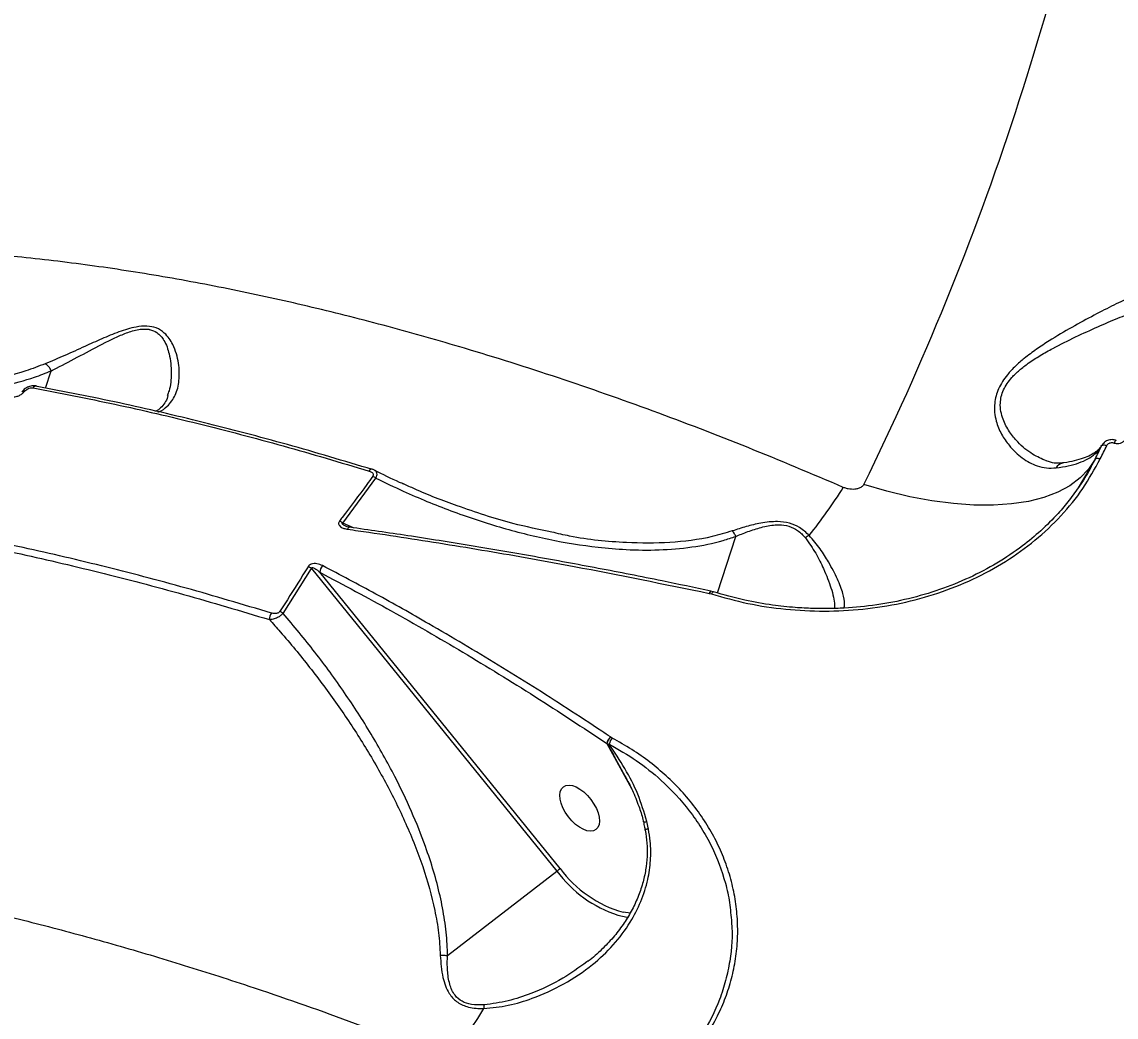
# Model space of a CAD drawing. Header units: millimetres. Extents: x -6328 to 5334, y -5037 to 4112.
# Drawn here: x -2139.7 to -1950, y 416.5 to 589.2 of the extents above; entities that cross this region are included whole.
import ezdxf

# ---------------------------------------------------------------- set-up
doc = ezdxf.new("R2010")
doc.units = ezdxf.units.MM
for name, color, linetype in [('DIKOM_ОБЪЕКТ', 7, 'Continuous'), ('DIKOM_РАЗМЕР_ЗОНА', 7, 'Continuous'), ('DIKOM_РАЗМЕР_ОБЪЕКТА', 7, 'Continuous')]:
    doc.layers.add(name, color=color, linetype=linetype)
doc.styles.add('style1', font='arial.ttf', dxfattribs={"width": 0.8})
doc.dimstyles.new('1-50', dxfattribs={"dimtxt": 300, "dimasz": 200, "dimexe": 100, "dimexo": 0, "dimgap": 100, "dimtad": 1, "dimtxsty": 'style1', "dimcen": 200, "dimclrd": 7, "dimclre": 7, "dimclrt": 7, "dimadec": 1, "dimazin": 2, "dimtfac": 1, "dimtmove": 0, "dimatfit": 2, "dimfxl": 0, "dimlwd": 25, "dimlwe": 18, "dimarcsym": 0})

# ---------------------------------------------------------------- blocks, each defined once
blk = doc.blocks.new('*D0')
at = {"layer": 'Defpoints', "color": 0, "transparency": 16777216}
for p in [(-3539.45, 760.32), (3333.52, 448.13), (3333.52, -4437.11)]:
    blk.add_point(p, dxfattribs=at)
at = {"layer": 'DIKOM_РАЗМЕР_ОБЪЕКТА', "color": 7, "lineweight": 18, "transparency": 16777216}
for p, q in [((-3539.45, 760.32), (-3539.45, -4537.11)), ((3333.52, 448.13), (3333.52, -4537.11))]:
    blk.add_line(p, q, dxfattribs=at)
at = {"layer": 'DIKOM_РАЗМЕР_ОБЪЕКТА', "color": 7, "lineweight": 25, "transparency": 16777216}
blk.add_line((-3339.45, -4437.11), (3133.52, -4437.11), dxfattribs=at)
at = {"layer": 'DIKOM_РАЗМЕР_ОБЪЕКТА', "color": 7, "transparency": 16777216}
for points in [[(-3339.45, -4403.77), (-3339.45, -4470.44), (-3539.45, -4437.11)], [(3133.52, -4403.77), (3133.52, -4470.44), (3333.52, -4437.11)]]:
    blk.add_solid(points, dxfattribs=at)
at = {"layer": 'DIKOM_РАЗМЕР_ОБЪЕКТА', "color": 7, "transparency": 16777216, "insert": (-102.96, -4183.94), "char_height": 300, "attachment_point": 5, "style": 'style1'}
blk.add_mtext('6900', dxfattribs=at)
blk = doc.blocks.new('*D1')
at = {"layer": 'Defpoints', "color": 0, "transparency": 16777216}
for p in [(-5040.91, 625.75), (5333.52, 448.13), (5333.52, -4936.78)]:
    blk.add_point(p, dxfattribs=at)
at = {"layer": 'DIKOM_РАЗМЕР_ЗОНА', "color": 7, "lineweight": 18, "transparency": 16777216}
for p, q in [((-5040.91, 625.75), (-5040.91, -5036.78)), ((5333.52, 448.13), (5333.52, -5036.78))]:
    blk.add_line(p, q, dxfattribs=at)
at = {"layer": 'DIKOM_РАЗМЕР_ЗОНА', "color": 7, "lineweight": 25, "transparency": 16777216}
blk.add_line((-4840.91, -4936.78), (5133.52, -4936.78), dxfattribs=at)
at = {"layer": 'DIKOM_РАЗМЕР_ЗОНА', "color": 7, "transparency": 16777216}
for points in [[(-4840.91, -4903.45), (-4840.91, -4970.11), (-5040.91, -4936.78)], [(5133.52, -4903.45), (5133.52, -4970.11), (5333.52, -4936.78)]]:
    blk.add_solid(points, dxfattribs=at)
at = {"layer": 'DIKOM_РАЗМЕР_ЗОНА', "color": 7, "transparency": 16777216, "insert": (-104.69, -4683.61), "char_height": 300, "attachment_point": 5, "style": 'style1'}
blk.add_mtext('10400', dxfattribs=at)
blk = doc.blocks.new('*D2')
at = {"layer": 'Defpoints', "color": 0, "transparency": 16777216}
for p in [(-5303.77, 2121.42), (-1621.11, 2121.42), (560.33, -2395.62)]:
    blk.add_point(p, dxfattribs=at)
at = {"layer": 'DIKOM_РАЗМЕР_ОБЪЕКТА', "color": 7, "lineweight": 18, "transparency": 16777216}
for p, q in [((-1621.11, 2121.42), (-5403.77, 2121.42)), ((560.33, -2395.62), (-5403.77, -2395.62))]:
    blk.add_line(p, q, dxfattribs=at)
at = {"layer": 'DIKOM_РАЗМЕР_ОБЪЕКТА', "color": 7, "lineweight": 25, "transparency": 16777216}
blk.add_line((-5303.77, -2195.62), (-5303.77, 1921.42), dxfattribs=at)
at = {"layer": 'DIKOM_РАЗМЕР_ОБЪЕКТА', "color": 7, "transparency": 16777216}
for points in [[(-5337.11, 1921.42), (-5270.44, 1921.42), (-5303.77, 2121.42)], [(-5337.11, -2195.62), (-5270.44, -2195.62), (-5303.77, -2395.62)]]:
    blk.add_solid(points, dxfattribs=at)
at = {"layer": 'DIKOM_РАЗМЕР_ОБЪЕКТА', "color": 7, "transparency": 16777216, "insert": (-5556.94, -137.1), "char_height": 300, "attachment_point": 5, "rotation": 90, "style": 'style1'}
blk.add_mtext('4500', dxfattribs=at)
blk = doc.blocks.new('*D3')
at = {"layer": 'Defpoints', "color": 0, "transparency": 16777216}
for p in [(-1814.92, 4111.71), (-5877.98, -3895.62), (33.33, -3895.62)]:
    blk.add_point(p, dxfattribs=at)
at = {"layer": 'DIKOM_РАЗМЕР_ЗОНА', "color": 7, "lineweight": 18, "transparency": 16777216}
for p, q in [((-1814.92, 4111.71), (-5977.98, 4111.71)), ((33.33, -3895.62), (-5977.98, -3895.62))]:
    blk.add_line(p, q, dxfattribs=at)
at = {"layer": 'DIKOM_РАЗМЕР_ЗОНА', "color": 7, "lineweight": 25, "transparency": 16777216}
blk.add_line((-5877.98, 3911.71), (-5877.98, -3695.62), dxfattribs=at)
at = {"layer": 'DIKOM_РАЗМЕР_ЗОНА', "color": 7, "transparency": 16777216}
for points in [[(-5911.31, 3911.71), (-5844.65, 3911.71), (-5877.98, 4111.71)], [(-5911.31, -3695.62), (-5844.65, -3695.62), (-5877.98, -3895.62)]]:
    blk.add_solid(points, dxfattribs=at)
at = {"layer": 'DIKOM_РАЗМЕР_ЗОНА', "color": 7, "transparency": 16777216, "insert": (-6131.15, 108.05), "char_height": 300, "attachment_point": 5, "rotation": 90, "style": 'style1'}
blk.add_mtext('8000', dxfattribs=at)

msp = doc.modelspace()

# ---------------------------------------------------------------- linework, layer by layer
at = {"layer": 'DIKOM_ОБЪЕКТ', "color": 7, "linetype": 'Continuous', "lineweight": 15}
for p, q in [((-2135.626, 525.652), (-2134.643, 528.656)), ((-2114.507, 524.426), (-2114.552, 524.306)), ((-1949.961, 516.573), (-1949.997, 516.585)), ((-1952.485, 515.73), (-1952.591, 515.572)), ((-1950.301, 516.133), (-1950.276, 516.124)), ((-1959.203, 512.643), (-1959.244, 512.637)), ((-1953.614, 513.32), (-1956.57, 508.318)), ((-2084.097, 502.241), (-2078.33, 510.021)), ((-2082.24, 501.404), (-2084.097, 502.241)), ((-2019.126, 490.113), (-2015.919, 499.908)), ((-2094.459, 486.564), (-2089.508, 494.372)), ((-2089.508, 494.372), (-2046.94, 441.83)), ((-2046.405, 442.27), (-2088.06, 493.685)), ((-2020.541, 490.027), (-2020.495, 490.018)), ((-2020.495, 490.018), (-2020.158, 489.932)), ((-2019.797, 490.283), (-2020.35, 490.436)), ((-2020.233, 490.415), (-2020.277, 490.424)), ((-2037.638, 465.086), (-2037.675, 465.11)), ((-2037.36, 464.916), (-2037.638, 465.086)), ((-2038.289, 463.985), (-2038.267, 463.958)), ((-2038.289, 463.985), (-2033.98, 456.059)), ((-2038.267, 463.958), (-2037.877, 463.858)), ((-2036.79, 461.344), (-2034.829, 457.728)), ((-2031.069, 449.133), (-2031.354, 450.443)), ((-2065.928, 427.181), (-2046.94, 441.83)), ((-2034.198, 434.506), (-2035.463, 434.683)), ((-2041.602, 426.199), (-2041.777, 426.079))]:
    msp.add_line(p, q, dxfattribs=at)
at = {"layer": 'DIKOM_ОБЪЕКТ', "color": 7, "linetype": 'Continuous', "lineweight": 15, "flags": 128}
for points in [[(-2137.109, 525.951), (-2137.188, 526), (-2137.268, 526.025)], [(-2139.748, 525.009), (-2139.719, 525.04), (-2139.616, 525.09), (-2139.474, 525.101), (-2139.302, 525.072)], [(-1952.474, 515.633), (-1952.426, 515.696), (-1952.353, 515.744), (-1952.258, 515.777), (-1952.144, 515.792), (-1952.014, 515.791), (-1951.871, 515.772), (-1951.721, 515.737), (-1951.566, 515.686)], [(-1953.614, 513.32), (-1954.732, 511.593), (-1956.188, 510.055), (-1957.973, 508.716), (-1960.071, 507.587), (-1962.468, 506.677), (-1965.143, 505.994), (-1968.076, 505.541), (-1971.245, 505.324), (-1974.625, 505.344), (-1978.188, 505.6), (-1981.909, 506.09), (-1985.757, 506.811), (-1989.703, 507.758), (-1993.716, 508.922)], [(-2082.908, 501.507), (-2082.931, 501.509), (-2082.995, 501.494), (-2083.061, 501.45), (-2083.126, 501.378), (-2083.189, 501.281), (-2083.248, 501.161)], [(-2020.268, 490.422), (-2020.286, 490.421), (-2020.331, 490.399), (-2020.381, 490.346), (-2020.434, 490.264), (-2020.488, 490.157), (-2020.541, 490.027)], [(-2020.234, 490.415), (-2020.25, 490.415), (-2020.294, 490.393), (-2020.342, 490.34), (-2020.392, 490.258), (-2020.444, 490.149), (-2020.495, 490.018)], [(-2036.37, 434.178), (-2034.767, 433.859), (-2034.549, 433.837)]]:
    msp.add_lwpolyline(points, dxfattribs=at)
at = {"layer": 'DIKOM_ОБЪЕКТ', "color": 7, "linetype": 'Continuous', "lineweight": 15}
for centre, radius, start, end in [((-2438.094, 727.557), 495.251, 333.80271, 349.94424), ((-2137.285, 525.45), 0.576, 88.25797, 154.02532), ((-1949.551, 515.942), 0.774, 124.29843, 165.73904), ((-1949.536, 515.939), 0.763, 123.85269, 165.93976), ((-2377.496, 723.642), 473.193, 333.61029, 333.92257), ((-2376.894, 723.845), 473.533, 333.61029, 333.92257), ((-1958.944, 511.066), 1.599, 100.83082, 152.25984), ((-2079.028, 511.037), 0.547, 89.51936, 156.08382), ((-2079.58, 508.487), 1.979, 50.80433, 69.9376), ((-2073.582, 556.308), 90.087, 321.38857, 327.89119), ((-2085.367, 500.76), 1.951, 49.39519, 68.82181), ((-2001.882, 497.276), 3.102, 114.89121, 129.63883), ((-2090.558, 492.955), 1.764, 53.46646, 75.19752), ((-2086.436, 493.704), 1.625, 135.13036, 180.65439), ((-2094.84, 485.494), 1.982, 145.7484, 180.19947), ((-2095.529, 485.188), 1.743, 52.12221, 73.99022), ((-2036.389, 463.677), 1.925, 131.89509, 170.8157), ((-2036.416, 463.665), 1.874, 130.70594, 171.00758), ((-2035.598, 463.399), 2.325, 139.28815, 168.62388), ((-2031.864, 452.202), 1.832, 267.39533, 286.17529), ((-2053.404, 450.231), 10.6, 307.5796, 311.32141), ((-2029.615, 454.801), 20.951, 216.73567, 253.79179), ((-2029.802, 454.377), 21.24, 216.20675, 251.98591), ((-2147.234, 469.992), 101.866, 323.29199, 329.30234), ((-2053.239, 417.802), 6.406, 172.70778, 178.32167)]:
    msp.add_arc(centre, radius, start, end, dxfattribs=at)
msp.add_ellipse((-2043.008, 452.763), major_axis=(-2.827, 3.714), ratio=0.5274221, dxfattribs=at)
for points, knots in [([(-2275.288, 550.756), (-2275.046, 551.868), (-2274.46, 554.565), (-2272.703, 558.802), (-2270.182, 563.364), (-2267.022, 567.777), (-2263.455, 571.87), (-2259.488, 575.743), (-2255.2, 579.404), (-2250.423, 583.012), (-2244.382, 587.088), (-2236.807, 591.586), (-2227.071, 596.615), (-2215.922, 601.633), (-2203.266, 606.602), (-2189.476, 611.344), (-2176.092, 615.385), (-2163.487, 618.792), (-2151.942, 621.637), (-2139.906, 624.337), (-2127.35, 626.894), (-2114.317, 629.292), (-2100.793, 631.529), (-2086.846, 633.588), (-2072.746, 635.43), (-2058.568, 637.056), (-2044.917, 638.418), (-2031.605, 639.565), (-2018.664, 640.519), (-2005.544, 641.327), (-1990.297, 642.079), (-1972.883, 642.71), (-1959.778, 642.907), (-1953.217, 643.006)], [0, 0, 0, 0, 0.0225898, 0.0548131, 0.0870978, 0.1173363, 0.1476261, 0.1743688, 0.2011115, 0.2279992, 0.2548868, 0.2937186, 0.332662, 0.3756606, 0.4188887, 0.4622708, 0.5058861, 0.5365113, 0.5671901, 0.5981171, 0.6290988, 0.660473, 0.6919036, 0.72359, 0.7553338, 0.7854892, 0.8156935, 0.8423473, 0.8690012, 0.8957899, 0.9225787, 0.9612384, 1, 1, 1, 1]), ([(-1997.274, 508.424), (-2002.791, 510.765), (-2013.838, 515.454), (-2030.328, 521.765), (-2046.738, 527.53), (-2062.061, 532.374), (-2076.289, 536.411), (-2089.431, 539.741), (-2102.454, 542.631), (-2115.324, 545.065), (-2128.061, 547.033), (-2140.591, 548.513), (-2152.893, 549.491), (-2164.636, 549.942), (-2175.812, 549.897), (-2186.437, 549.39), (-2196.735, 548.414), (-2205.892, 547.083), (-2213.965, 545.519), (-2221.047, 543.832), (-2227.899, 541.872), (-2235.27, 539.38), (-2244.116, 535.833), (-2253.949, 530.756), (-2260.916, 526.648), (-2263.986, 524.165), (-2264.057, 524.107)], [0, 0, 0, 0, 0.0506574, 0.1014391, 0.1524727, 0.2036339, 0.2458809, 0.2882744, 0.3307416, 0.3737495, 0.416835, 0.4604754, 0.5041979, 0.5480862, 0.5891891, 0.6302919, 0.6716782, 0.7130644, 0.7445154, 0.7759663, 0.8075458, 0.8391252, 0.8816023, 0.9400004, 0.9986049, 1, 1, 1, 1]), ([(-1947.273, 541.54), (-1948.273, 541.068), (-1950.274, 540.123), (-1953.802, 538.296), (-1957.602, 536.244), (-1961, 534.24), (-1963.779, 532.418), (-1965.751, 530.955), (-1967.455, 529.473), (-1969.076, 527.752), (-1970.492, 525.561), (-1971.087, 523.284), (-1971.071, 521.416), (-1970.711, 519.563), (-1969.885, 517.596), (-1968.357, 515.369), (-1966.287, 513.397), (-1964.029, 512.212), (-1962.039, 511.727), (-1960.919, 511.782), (-1960.359, 511.81)], [0, 0, 0, 0, 0.0727748, 0.1456246, 0.2220849, 0.2985164, 0.3409262, 0.383292, 0.4164827, 0.4496105, 0.498643, 0.5477889, 0.5808453, 0.6139662, 0.6710826, 0.728318, 0.8132038, 0.898076, 0.9490484, 1, 1, 1, 1]), ([(-1962.033, 513.034), (-1962.846, 513.375), (-1964.61, 514.114), (-1966.774, 515.942), (-1968.501, 518.034), (-1969.486, 519.849), (-1969.98, 521.572), (-1970.119, 523.27), (-1969.641, 525.355), (-1968.296, 527.31), (-1966.731, 528.807), (-1965.06, 530.089), (-1963.106, 531.343), (-1960.35, 532.892), (-1956.949, 534.578), (-1953.153, 536.301), (-1949.578, 537.837), (-1947.533, 538.632), (-1946.499, 539.035)], [0, 0, 0, 0, 0.0846604, 0.1834606, 0.2473587, 0.3124998, 0.3482019, 0.3847829, 0.4370527, 0.4892445, 0.5249901, 0.561777, 0.6091404, 0.657197, 0.7439083, 0.8325184, 0.9153035, 1, 1, 1, 1]), ([(-2116.146, 521.52), (-2116.122, 521.527), (-2115.418, 521.72), (-2114.319, 522.63), (-2112.993, 524.371), (-2112.383, 526.951), (-2112.442, 529.451), (-2112.907, 531.593), (-2113.449, 533.044), (-2114.159, 534.273), (-2115.037, 535.302), (-2116.281, 536.128), (-2118.02, 536.484), (-2120.269, 536.269), (-2122.961, 535.425), (-2125.925, 534.195), (-2129.058, 532.786), (-2132.348, 531.29), (-2134.585, 530.343), (-2135.71, 529.867)], [0, 0, 0, 0, 0.0025149, 0.0744754, 0.1776979, 0.2837487, 0.3925985, 0.4480255, 0.5038324, 0.5406063, 0.5778244, 0.6217243, 0.6574481, 0.6931992, 0.7474977, 0.8034771, 0.8606902, 0.9299133, 1, 1, 1, 1]), ([(-2134.643, 528.665), (-2134.642, 528.666), (-2134.342, 528.815), (-2132.698, 529.64), (-2129.647, 531.269), (-2126.146, 533.135), (-2123.369, 534.51), (-2121.343, 535.363), (-2119.385, 535.921), (-2118.139, 535.927), (-2117.152, 535.744), (-2116.045, 535.234), (-2114.868, 533.743), (-2114.027, 531.272), (-2113.763, 528.258), (-2113.952, 525.806), (-2114.408, 524.672), (-2114.507, 524.426)], [0, 0, 0, 0, 0.0001066, 0.0265643, 0.1449201, 0.2630911, 0.3138351, 0.3644124, 0.4174812, 0.4570272, 0.4616475, 0.5059777, 0.5749165, 0.6759487, 0.8181621, 0.9604796, 1, 1, 1, 1]), ([(-2178.166, 530.205), (-2175.267, 529.164), (-2169.468, 527.083), (-2161.35, 525.565), (-2154.322, 525.049), (-2148.414, 525.245), (-2142.878, 526.033), (-2138.277, 527.218), (-2135.614, 528.272), (-2134.643, 528.656)], [0, 0, 0, 0, 0.1992546, 0.3984553, 0.5429345, 0.6708094, 0.7989894, 0.9267419, 1, 1, 1, 1]), ([(-2135.71, 529.867), (-2136.828, 529.443), (-2140.189, 528.17), (-2144.599, 527.081), (-2147.955, 526.906), (-2148.839, 526.86)], [0, 0, 0, 0, 0.2687906, 0.807508, 1, 1, 1, 1]), ([(-2134.643, 528.665), (-2134.751, 528.858), (-2134.968, 529.242), (-2135.324, 529.628), (-2135.572, 529.804), (-2135.686, 529.856), (-2135.71, 529.867)], [0, 0, 0, 0, 0.341374, 0.682748, 0.9340728, 1, 1, 1, 1]), ([(-2134.643, 528.656), (-2134.643, 528.657), (-2134.642, 528.66), (-2134.642, 528.663), (-2134.643, 528.664), (-2134.643, 528.665)], [0, 0, 0, 0, 0.4277077, 0.7852763, 1, 1, 1, 1]), ([(-2137.271, 526.012), (-2137.311, 526.024), (-2137.551, 526.092), (-2138.073, 526.042), (-2138.801, 525.814), (-2139.413, 525.438), (-2139.647, 525.101), (-2139.721, 524.994)], [0, 0, 0, 0, 0.0468084, 0.2777489, 0.5536566, 0.8592022, 1, 1, 1, 1]), ([(-2139.302, 525.072), (-2139.275, 525.106), (-2139.167, 525.241), (-2138.907, 525.449), (-2138.531, 525.632), (-2138.142, 525.73), (-2137.916, 525.711), (-2137.803, 525.702)], [0, 0, 0, 0, 0.0798579, 0.3181423, 0.555587, 0.7774025, 1, 1, 1, 1]), ([(-2078.921, 511.519), (-2083.855, 512.996), (-2093.731, 515.951), (-2108.362, 519.772), (-2122.865, 523.181), (-2132.358, 525.027), (-2137.109, 525.951)], [0, 0, 0, 0, 0.2489044, 0.4982428, 0.7488997, 1, 1, 1, 1]), ([(-2141.272, 524.147), (-2141.089, 524.155), (-2140.725, 524.17), (-2140.147, 524.38), (-2139.64, 524.687), (-2139.408, 524.952), (-2139.302, 525.072)], [0, 0, 0, 0, 0.259147, 0.5177259, 0.7812197, 1, 1, 1, 1]), ([(-2137.803, 525.702), (-2133.087, 524.786), (-2123.647, 522.953), (-2109.167, 519.557), (-2094.474, 515.727), (-2084.513, 512.749), (-2079.528, 511.259)], [0, 0, 0, 0, 0.2489043, 0.4982428, 0.7488998, 1, 1, 1, 1]), ([(-2114.421, 524.361), (-2114.439, 524.282), (-2114.551, 523.77), (-2114.955, 523.042), (-2115.631, 522.243), (-2116.182, 521.784), (-2116.551, 521.627), (-2116.57, 521.619)], [0, 0, 0, 0, 0.0586149, 0.3817329, 0.7076556, 0.9848571, 1, 1, 1, 1]), ([(-1949.991, 516.571), (-1950.025, 516.586), (-1950.292, 516.708), (-1950.88, 516.732), (-1951.611, 516.536), (-1952.183, 516.136), (-1952.369, 515.774), (-1952.45, 515.616)], [0, 0, 0, 0, 0.0391036, 0.3029869, 0.5753265, 0.8144151, 1, 1, 1, 1]), ([(-1950.276, 516.124), (-1950.175, 516.095), (-1949.914, 516.02), (-1949.458, 516.026), (-1948.973, 516.178), (-1948.562, 516.464), (-1948.406, 516.733), (-1948.329, 516.867)], [0, 0, 0, 0, 0.1342544, 0.3469772, 0.5632481, 0.7817386, 1, 1, 1, 1]), ([(-1960.359, 511.81), (-1959.639, 511.916), (-1958.193, 512.127), (-1956.369, 512.655), (-1954.811, 513.338), (-1953.611, 514.168), (-1952.873, 514.956), (-1952.574, 515.464), (-1952.474, 515.633)], [0, 0, 0, 0, 0.1821545, 0.3655938, 0.553059, 0.7419031, 0.9141914, 1, 1, 1, 1]), ([(-1952.785, 515.281), (-1952.807, 515.248), (-1952.962, 515.007), (-1953.476, 514.576), (-1954.395, 513.989), (-1955.622, 513.458), (-1957.178, 513.023), (-1958.397, 512.761), (-1959.168, 512.686), (-1959.249, 512.678)], [0, 0, 0, 0, 0.030486, 0.2210218, 0.4036706, 0.5970534, 0.7875095, 0.9776294, 1, 1, 1, 1]), ([(-1951.566, 515.686), (-1951.565, 515.688), (-1951.521, 515.776), (-1951.4, 515.939), (-1951.172, 516.092), (-1950.903, 516.185), (-1950.612, 516.214), (-1950.401, 516.159), (-1950.301, 516.133)], [0, 0, 0, 0, 0.0043468, 0.2198207, 0.4355752, 0.5682506, 0.7938306, 1, 1, 1, 1]), ([(-2020.158, 489.932), (-2018.069, 489.342), (-2013.891, 488.161), (-2007.289, 487.189), (-2000.581, 486.841), (-1993.848, 487.189), (-1987.217, 488.233), (-1980.805, 489.973), (-1974.717, 492.393), (-1969.06, 495.471), (-1963.935, 499.159), (-1959.444, 503.41), (-1955.588, 508.133), (-1953.667, 511.624), (-1952.706, 513.371)], [0, 0, 0, 0, 0.0836186, 0.1671661, 0.2504175, 0.3338525, 0.4173036, 0.5004885, 0.5837385, 0.6671385, 0.7504577, 0.8333964, 0.916628, 1, 1, 1, 1]), ([(-1959.206, 512.672), (-1959.484, 512.639), (-1960.201, 512.557), (-1961.147, 512.677), (-1961.83, 512.943), (-1962.082, 513.041)], [0, 0, 0, 0, 0.2865323, 0.7371947, 1, 1, 1, 1]), ([(-2079.528, 511.259), (-2079.387, 511.206), (-2079.137, 511.113), (-2078.899, 510.901), (-2078.804, 510.699), (-2078.805, 510.512), (-2078.869, 510.401), (-2078.901, 510.346)], [0, 0, 0, 0, 0.3196286, 0.5618766, 0.7279416, 0.8640377, 1, 1, 1, 1]), ([(-2078.601, 511.398), (-2078.728, 511.473), (-2078.863, 511.552), (-2079.017, 511.581), (-2079.026, 511.582)], [0, 0, 0, 0, 0.9459568, 1, 1, 1, 1]), ([(-2073.509, 508.976), (-2073.754, 509.079), (-2075.475, 509.808), (-2077.156, 510.661), (-2078.598, 511.394)], [0, 0, 0, 0, 0.141989, 1, 1, 1, 1]), ([(-2078.33, 510.021), (-2078.262, 510.173), (-2078.128, 510.478), (-2078.138, 510.888), (-2078.286, 511.217), (-2078.492, 511.342), (-2078.594, 511.403)], [0, 0, 0, 0, 0.2490524, 0.4979627, 0.7520084, 1, 1, 1, 1]), ([(-1954.268, 512.06), (-1954.848, 510.991), (-1955.46, 509.863), (-1956.229, 508.793), (-1956.269, 508.738)], [0, 0, 0, 0, 0.9482779, 1, 1, 1, 1]), ([(-2078.901, 510.346), (-2079.247, 509.867), (-2080.975, 507.471), (-2082.9, 504.885), (-2084.498, 502.795), (-2084.662, 502.579)], [0, 0, 0, 0, 0.1831691, 0.9158786, 1, 1, 1, 1]), ([(-2078.33, 510.021), (-2076.755, 509.261), (-2072.48, 507.198), (-2065.346, 504.277), (-2056.921, 501.448), (-2048.386, 499.299), (-2041.043, 498.103), (-2034.651, 497.567), (-2029.209, 497.499), (-2023.55, 497.976), (-2019.116, 498.856), (-2016.642, 499.671), (-2015.919, 499.908)], [0, 0, 0, 0, 0.0783339, 0.2125921, 0.3472662, 0.4817928, 0.6158493, 0.6916662, 0.7820716, 0.8726186, 0.9628125, 1, 1, 1, 1]), ([(-2047.82, 500.658), (-2050.076, 501.122), (-2055.612, 502.261), (-2063.558, 504.931), (-2069.878, 507.311), (-2072.926, 508.741), (-2073.558, 509.038)], [0, 0, 0, 0, 0.2578882, 0.6326771, 0.9238692, 1, 1, 1, 1]), ([(-1956.269, 508.738), (-1956.857, 507.884), (-1957.996, 506.229), (-1960.254, 503.585), (-1962.932, 500.907), (-1966.456, 497.989), (-1970.575, 495.215), (-1975.4, 492.669), (-1980.537, 490.6), (-1985.922, 489.025), (-1991.467, 487.958), (-1996.144, 487.492), (-1999.849, 487.368), (-2002.69, 487.393), (-2005.929, 487.564), (-2009.879, 487.994), (-2014.679, 488.823), (-2018.025, 489.782), (-2019.841, 490.303)], [0, 0, 0, 0, 0.0481244, 0.0932671, 0.1567229, 0.2171249, 0.2947211, 0.3719212, 0.4497022, 0.527316, 0.6045442, 0.6816822, 0.719355, 0.7561556, 0.7979847, 0.8524064, 0.9199271, 1, 1, 1, 1]), ([(-1993.716, 508.922), (-1993.764, 508.844), (-1993.866, 508.68), (-1994.185, 508.426), (-1994.654, 508.211), (-1995.441, 508.048), (-1996.145, 508.09), (-1996.813, 508.244), (-1997.09, 508.352), (-1997.274, 508.424)], [0, 0, 0, 0, 0.0767419, 0.1605212, 0.317401, 0.4661276, 0.7624994, 0.842837, 1, 1, 1, 1]), ([(-2084.662, 502.579), (-2084.712, 502.5), (-2084.813, 502.341), (-2084.827, 502.091), (-2084.728, 501.829), (-2084.437, 501.535), (-2083.92, 501.287), (-2083.467, 501.202), (-2083.248, 501.161)], [0, 0, 0, 0, 0.1098635, 0.2200424, 0.3257284, 0.4925231, 0.7537199, 1, 1, 1, 1]), ([(-2083.505, 501.669), (-2083.614, 501.717), (-2083.815, 501.804), (-2084.038, 501.947), (-2084.151, 502.06), (-2084.18, 502.125), (-2084.181, 502.157), (-2084.171, 502.185), (-2084.149, 502.216), (-2084.116, 502.232), (-2084.097, 502.241)], [0, 0, 0, 0, 0.3434346, 0.6326965, 0.7718963, 0.8200997, 0.8687669, 0.8824331, 0.9301769, 1, 1, 1, 1]), ([(-2082.905, 501.523), (-2082.968, 501.526), (-2083.184, 501.539), (-2083.404, 501.611), (-2083.506, 501.664), (-2083.52, 501.671)], [0, 0, 0, 0, 0.2650806, 0.9008112, 1, 1, 1, 1]), ([(-2083.248, 501.161), (-2082.631, 501.074), (-2079.549, 500.637), (-2071.503, 499.448), (-2059.037, 497.439), (-2041.249, 494.287), (-2028.358, 491.635), (-2020.541, 490.027)], [0, 0, 0, 0, 0.0299896, 0.1499527, 0.3900715, 0.6301904, 1, 1, 1, 1]), ([(-2020.267, 490.429), (-2023.081, 491.024), (-2029.604, 492.403), (-2039.793, 494.393), (-2050.844, 496.431), (-2061.865, 498.315), (-2072.567, 500.022), (-2079.556, 501.022), (-2082.909, 501.502)], [0, 0, 0, 0, 0.1330743, 0.3084071, 0.4840314, 0.6601386, 0.8369201, 1, 1, 1, 1]), ([(-2003.188, 500.09), (-2003.706, 500.571), (-2004.647, 501.446), (-2006.595, 502.288), (-2008.959, 502.589), (-2011.534, 502.279), (-2014.15, 501.635), (-2015.733, 501.127), (-2016.533, 500.87)], [0, 0, 0, 0, 0.1672668, 0.3043206, 0.4416754, 0.6370331, 0.8167204, 1, 1, 1, 1]), ([(-2015.919, 499.917), (-2015.918, 499.917), (-2015.76, 499.983), (-2014.904, 500.339), (-2013.285, 500.967), (-2010.975, 501.68), (-2008.699, 502.033), (-2006.665, 501.767), (-2005.022, 500.948), (-2004.276, 500.123), (-2003.861, 499.665)], [0, 0, 0, 0, 0.0002729, 0.0414526, 0.2225503, 0.4065421, 0.5849606, 0.7124657, 0.8404445, 1, 1, 1, 1]), ([(-2155.017, 499.906), (-2150.308, 498.992), (-2140.881, 497.162), (-2126.42, 493.771), (-2111.747, 489.948), (-2101.8, 486.975), (-2096.822, 485.487)], [0, 0, 0, 0, 0.2489042, 0.4982426, 0.7488996, 1, 1, 1, 1]), ([(-2096.478, 486.609), (-2101.42, 488.086), (-2111.312, 491.042), (-2125.966, 494.864), (-2140.494, 498.273), (-2150.002, 500.118), (-2154.76, 501.041)], [0, 0, 0, 0, 0.2489045, 0.498243, 0.7488998, 1, 1, 1, 1]), ([(-2016.533, 500.87), (-2017.686, 500.524), (-2021.171, 499.479), (-2027.337, 498.697), (-2035.628, 498.752), (-2042.507, 499.414), (-2046.795, 500.418), (-2047.82, 500.658)], [0, 0, 0, 0, 0.1177696, 0.3558886, 0.5943841, 0.9030337, 1, 1, 1, 1]), ([(-2015.919, 499.917), (-2016.011, 500.102), (-2016.178, 500.442), (-2016.401, 500.732), (-2016.514, 500.85), (-2016.533, 500.87)], [0, 0, 0, 0, 0.4995243, 0.9155994, 1, 1, 1, 1]), ([(-2015.919, 499.908), (-2015.919, 499.91), (-2015.919, 499.912), (-2015.919, 499.915), (-2015.919, 499.916), (-2015.919, 499.917)], [0, 0, 0, 0, 0.4569013, 0.8306736, 1, 1, 1, 1]), ([(-2003.861, 499.665), (-2003.228, 498.768), (-2001.945, 496.952), (-2000.491, 493.942), (-1999.325, 490.877), (-1998.73, 488.598), (-1998.799, 487.618), (-1998.813, 487.422)], [0, 0, 0, 0, 0.1895311, 0.3836253, 0.6538194, 0.9309581, 1, 1, 1, 1]), ([(-1997.151, 487.478), (-1997.101, 487.714), (-1996.955, 488.406), (-1997.314, 490.06), (-1998.202, 492.466), (-1999.606, 495.136), (-2001.217, 497.749), (-2002.527, 499.305), (-2003.188, 500.09)], [0, 0, 0, 0, 0.093313, 0.2741661, 0.4844422, 0.6995962, 0.848521, 1, 1, 1, 1]), ([(-2090.107, 494.661), (-2090.403, 494.18), (-2091.88, 491.776), (-2093.532, 489.18), (-2094.907, 487.079), (-2095.049, 486.863)], [0, 0, 0, 0, 0.1831691, 0.9158785, 1, 1, 1, 1]), ([(-2087.587, 494.85), (-2087.906, 494.985), (-2088.358, 495.177), (-2089.066, 495.208), (-2089.51, 495.126), (-2089.85, 494.952), (-2090.022, 494.79), (-2090.09, 494.687), (-2090.107, 494.661)], [0, 0, 0, 0, 0.4029944, 0.5733156, 0.7451256, 0.8533581, 0.9617344, 1, 1, 1, 1]), ([(-2089.508, 494.372), (-2089.507, 494.387), (-2089.504, 494.415), (-2089.488, 494.456), (-2089.464, 494.483), (-2089.432, 494.502), (-2089.388, 494.516), (-2089.255, 494.514), (-2089.037, 494.423), (-2088.73, 494.239), (-2088.396, 493.987), (-2088.171, 493.785), (-2088.06, 493.685)], [0, 0, 0, 0, 0.0254608, 0.0517463, 0.0782608, 0.0864713, 0.1149989, 0.1528949, 0.3029807, 0.4907534, 0.7490049, 1, 1, 1, 1]), ([(-2088.06, 493.685), (-2083.935, 491.488), (-2075.678, 487.09), (-2063.238, 479.867), (-2050.765, 472.226), (-2042.45, 466.733), (-2038.289, 463.985)], [0, 0, 0, 0, 0.2490861, 0.498536, 0.7490844, 1, 1, 1, 1]), ([(-2037.675, 465.11), (-2038.173, 465.444), (-2040.664, 467.111), (-2047.148, 471.368), (-2057.142, 477.668), (-2068.22, 484.247), (-2078.374, 489.976), (-2084.515, 493.225), (-2087.587, 494.85)], [0, 0, 0, 0, 0.0299885, 0.1499471, 0.3898946, 0.630165, 0.8150083, 1, 1, 1, 1]), ([(-2019.73, 490.249), (-2019.753, 490.274), (-2019.798, 490.326), (-2019.906, 490.282), (-2020.031, 490.154), (-2020.117, 490.005), (-2020.158, 489.932)], [0, 0, 0, 0, 0.2436608, 0.5, 0.7563392, 1, 1, 1, 1]), ([(-2096.822, 485.487), (-2096.597, 485.512), (-2096.147, 485.561), (-2095.423, 485.835), (-2094.826, 486.194), (-2094.571, 486.451), (-2094.459, 486.564)], [0, 0, 0, 0, 0.2829499, 0.5675041, 0.8112066, 1, 1, 1, 1]), ([(-2095.049, 486.863), (-2095.084, 486.818), (-2095.158, 486.724), (-2095.347, 486.609), (-2095.597, 486.532), (-2096, 486.496), (-2096.284, 486.564), (-2096.478, 486.609)], [0, 0, 0, 0, 0.1212309, 0.252323, 0.4115915, 0.5993614, 1, 1, 1, 1]), ([(-2065.928, 427.181), (-2065.944, 427.833), (-2065.992, 429.87), (-2066.375, 433.33), (-2067.178, 437.568), (-2068.301, 441.826), (-2069.916, 446.733), (-2072.123, 452.228), (-2075.253, 458.77), (-2079.102, 465.662), (-2083.753, 472.863), (-2088.839, 479.876), (-2092.586, 484.334), (-2094.459, 486.564)], [0, 0, 0, 0, 0.031069, 0.0969235, 0.1628035, 0.2303663, 0.2979423, 0.3965509, 0.4957336, 0.6204828, 0.7452533, 0.8726241, 1, 1, 1, 1]), ([(-2096.822, 485.487), (-2096.187, 484.776), (-2093.778, 482.075), (-2089.775, 477.217), (-2085.006, 470.807), (-2080.603, 464.159), (-2076.592, 457.255), (-2073.044, 450.073), (-2070.09, 442.636), (-2068.312, 436.266), (-2067.408, 431.104), (-2067.256, 428.514), (-2067.18, 427.214)], [0, 0, 0, 0, 0.0419956, 0.1595241, 0.2774949, 0.3950326, 0.5131221, 0.6333425, 0.7545641, 0.8758681, 0.937691, 1, 1, 1, 1]), ([(-2038.267, 463.958), (-2037.839, 463.221), (-2037.337, 462.356), (-2036.861, 461.474), (-2036.79, 461.344)], [0, 0, 0, 0, 0.8522091, 1, 1, 1, 1]), ([(-2031.354, 450.443), (-2031.83, 452.034), (-2032.782, 455.22), (-2035.106, 459.676), (-2036.95, 462.458), (-2037.877, 463.858)], [0, 0, 0, 0, 0.3317424, 0.6638449, 1, 1, 1, 1]), ([(-2037.877, 463.858), (-2036.281, 462.941), (-2033.066, 461.095), (-2028.312, 457.276), (-2024.601, 453.286), (-2021.866, 449.345), (-2019.553, 445.214), (-2017.93, 440.842), (-2017.037, 436.933), (-2016.881, 435.212), (-2016.829, 434.636)], [0, 0, 0, 0, 0.1376593, 0.2773329, 0.4674751, 0.565034, 0.663312, 0.853407, 0.950943, 1, 1, 1, 1]), ([(-2025.075, 408.126), (-2023.969, 409.409), (-2021.74, 411.992), (-2019.439, 415.867), (-2017.808, 419.481), (-2016.718, 422.772), (-2015.969, 426.184), (-2015.588, 429.645), (-2015.572, 433.108), (-2015.913, 436.561), (-2016.622, 440.023), (-2017.691, 443.416), (-2019.101, 446.695), (-2020.837, 449.85), (-2022.922, 452.899), (-2026.071, 456.675), (-2029.782, 460.055), (-2033.926, 462.992), (-2036.213, 464.273), (-2037.36, 464.916)], [0, 0, 0, 0, 0.0745632, 0.1501933, 0.2026071, 0.2553867, 0.3093198, 0.3636514, 0.416108, 0.4689306, 0.5229073, 0.5772827, 0.6297178, 0.6825178, 0.736467, 0.7908128, 0.893943, 0.9467886, 1, 1, 1, 1]), ([(-2035.14, 458.338), (-2034.7, 457.512), (-2033.802, 455.823), (-2032.796, 453.29), (-2032.166, 451.45), (-2031.993, 450.51), (-2031.966, 450.368)], [0, 0, 0, 0, 0.3255034, 0.6662691, 0.9496893, 1, 1, 1, 1]), ([(-2031.956, 450.369), (-2031.882, 450.071), (-2031.775, 449.636), (-2031.699, 449.194), (-2031.674, 449.054)], [0, 0, 0, 0, 0.6844428, 1, 1, 1, 1]), ([(-2059.642, 417.989), (-2058.212, 418.127), (-2055.348, 418.403), (-2050.652, 419.867), (-2045.668, 422.103), (-2040.951, 425.279), (-2037.098, 428.928), (-2034.295, 432.647), (-2032.317, 436.505), (-2031.152, 440.123), (-2030.641, 443.661), (-2030.643, 446.619), (-2030.95, 448.429), (-2031.069, 449.133)], [0, 0, 0, 0, 0.0899533, 0.1801553, 0.3068406, 0.4334846, 0.5393772, 0.6451759, 0.7305693, 0.8158828, 0.8857292, 0.9555188, 1, 1, 1, 1]), ([(-2031.692, 449.047), (-2031.681, 449.005), (-2031.474, 448.226), (-2031.319, 446.648), (-2031.264, 444.35), (-2031.524, 442.007), (-2032.056, 439.629), (-2032.891, 437.221), (-2034.026, 434.828), (-2035.46, 432.495), (-2037.184, 430.259), (-2039.212, 428.16), (-2040.697, 426.789), (-2041.553, 426.181), (-2041.579, 426.162)], [0, 0, 0, 0, 0.0049475, 0.0898936, 0.1760095, 0.2632394, 0.3559067, 0.4530669, 0.5547512, 0.6602879, 0.7686505, 0.8799746, 0.9963742, 1, 1, 1, 1]), ([(-2031.069, 449.133), (-2031.096, 449.128), (-2031.269, 449.099), (-2031.516, 449.061), (-2031.679, 449.043), (-2031.648, 449.058), (-2031.641, 449.061)], [0, 0, 0, 0, 0.0755044, 0.4693143, 0.8905008, 1, 1, 1, 1]), ([(-2339.328, 416.876), (-2338.898, 417.227), (-2335.825, 419.729), (-2329.449, 423.892), (-2319.644, 429.336), (-2308.533, 434.173), (-2296.11, 438.343), (-2282.728, 441.655), (-2269.876, 443.846), (-2257.867, 445.184), (-2246.934, 445.911), (-2235.601, 446.186), (-2223.842, 446.004), (-2211.698, 445.356), (-2199.159, 444.233), (-2186.289, 442.633), (-2173.337, 440.589), (-2160.369, 438.134), (-2147.936, 435.409), (-2135.856, 432.433), (-2124.154, 429.257), (-2112.331, 425.757), (-2098.639, 421.364), (-2083.058, 415.946), (-2071.404, 411.386), (-2065.569, 409.104)], [0, 0, 0, 0, 0.0084107, 0.0600876, 0.111913, 0.1691353, 0.2266627, 0.2843952, 0.342438, 0.3831937, 0.4240208, 0.4651782, 0.5064083, 0.5481608, 0.5899883, 0.6321563, 0.6744006, 0.7145311, 0.7547267, 0.7901974, 0.825668, 0.8613183, 0.8969685, 0.9484165, 1, 1, 1, 1]), ([(-2016.829, 434.636), (-2016.76, 434.06), (-2016.426, 431.256), (-2016.713, 427.284), (-2017.623, 422.849), (-2019.019, 418.552), (-2021.501, 413.453), (-2024.454, 409.918), (-2025.931, 408.15)], [0, 0, 0, 0, 0.0607446, 0.2954424, 0.4158533, 0.5371469, 0.7685731, 1, 1, 1, 1]), ([(-2067.18, 427.214), (-2067.145, 427.217), (-2066.939, 427.237), (-2066.508, 427.249), (-2066.139, 427.204), (-2065.936, 427.178)], [0, 0, 0, 0, 0.0844017, 0.4973366, 1, 1, 1, 1]), ([(-2067.18, 427.214), (-2067.092, 425.911), (-2066.968, 424.091), (-2066.325, 421.918), (-2065.623, 420.458), (-2064.437, 419.113), (-2062.461, 418.155), (-2060.754, 417.973), (-2059.759, 417.988), (-2059.642, 417.989)], [0, 0, 0, 0, 0.2865141, 0.4002731, 0.5163009, 0.6574617, 0.7993903, 0.9763495, 1, 1, 1, 1]), ([(-2059.593, 418.615), (-2060.336, 418.595), (-2061.674, 418.56), (-2063.473, 419.15), (-2064.849, 420.374), (-2065.65, 422.266), (-2065.973, 424.614), (-2065.972, 426.309), (-2065.936, 427.177), (-2065.936, 427.178)], [0, 0, 0, 0, 0.1595683, 0.2875575, 0.4150728, 0.5935057, 0.7940437, 0.9997271, 1, 1, 1, 1]), ([(-2065.936, 427.178), (-2065.935, 427.178), (-2065.932, 427.178), (-2065.93, 427.179), (-2065.929, 427.18), (-2065.928, 427.181)], [0, 0, 0, 0, 0.3462267, 0.8146328, 1, 1, 1, 1]), ([(-2041.777, 426.079), (-2043.139, 425.084), (-2046.136, 422.894), (-2050.816, 420.759), (-2055.413, 419.194), (-2058.191, 418.809), (-2059.593, 418.615)], [0, 0, 0, 0, 0.2597971, 0.5717673, 0.7839696, 1, 1, 1, 1])]:
    msp.add_open_spline(points, degree=3, knots=knots, dxfattribs=at)
msp.add_open_spline([(-1953.614, 513.32), (-1953.58, 513.361), (-1953.512, 513.444), (-1953.294, 513.489), (-1953.018, 513.472), (-1952.81, 513.405), (-1952.706, 513.371)], degree=3, dxfattribs=at)

# ---------------------------------------------------------------- dimensions: what is measured, and where the dimension line sits
at = {"layer": 'DIKOM_РАЗМЕР_ЗОНА'}
dim = msp.add_linear_dim(base=(-5877.98, -3895.616), p1=(-1814.925, 4111.709), p2=(33.33, -3895.616), angle=90, text='8000', dimstyle='1-50', dxfattribs=at)
dim.commit()
dim.dimension.update_dxf_attribs({"geometry": '*D3', "text_midpoint": (-5877.98, 108.046), "dimtype": 160})
dim = msp.add_linear_dim(base=(5333.521, -4936.782), p1=(-5040.908, 625.746), p2=(5333.521, 448.128), text='10400', dimstyle='1-50', dxfattribs=at)
dim.commit()
dim.dimension.update_dxf_attribs({"geometry": '*D1', "text_midpoint": (-104.69, -4936.782), "dimtype": 160})
at = {"layer": 'DIKOM_РАЗМЕР_ОБЪЕКТА'}
dim = msp.add_linear_dim(base=(-5303.773, 2121.419), p1=(560.33, -2395.616), p2=(-1621.109, 2121.419), angle=90, text='4500', dimstyle='1-50', dxfattribs=at)
dim.commit()
dim.dimension.update_dxf_attribs({"geometry": '*D2', "text_midpoint": (-5303.773, -137.099), "dimtype": 160})
dim = msp.add_linear_dim(base=(3333.521, -4437.108), p1=(-3539.449, 760.323), p2=(3333.521, 448.128), text='6900', dimstyle='1-50', dxfattribs=at)
dim.commit()
dim.dimension.update_dxf_attribs({"geometry": '*D0', "text_midpoint": (-102.964, -4437.108), "dimtype": 160})

doc.saveas('drawing.dxf')
